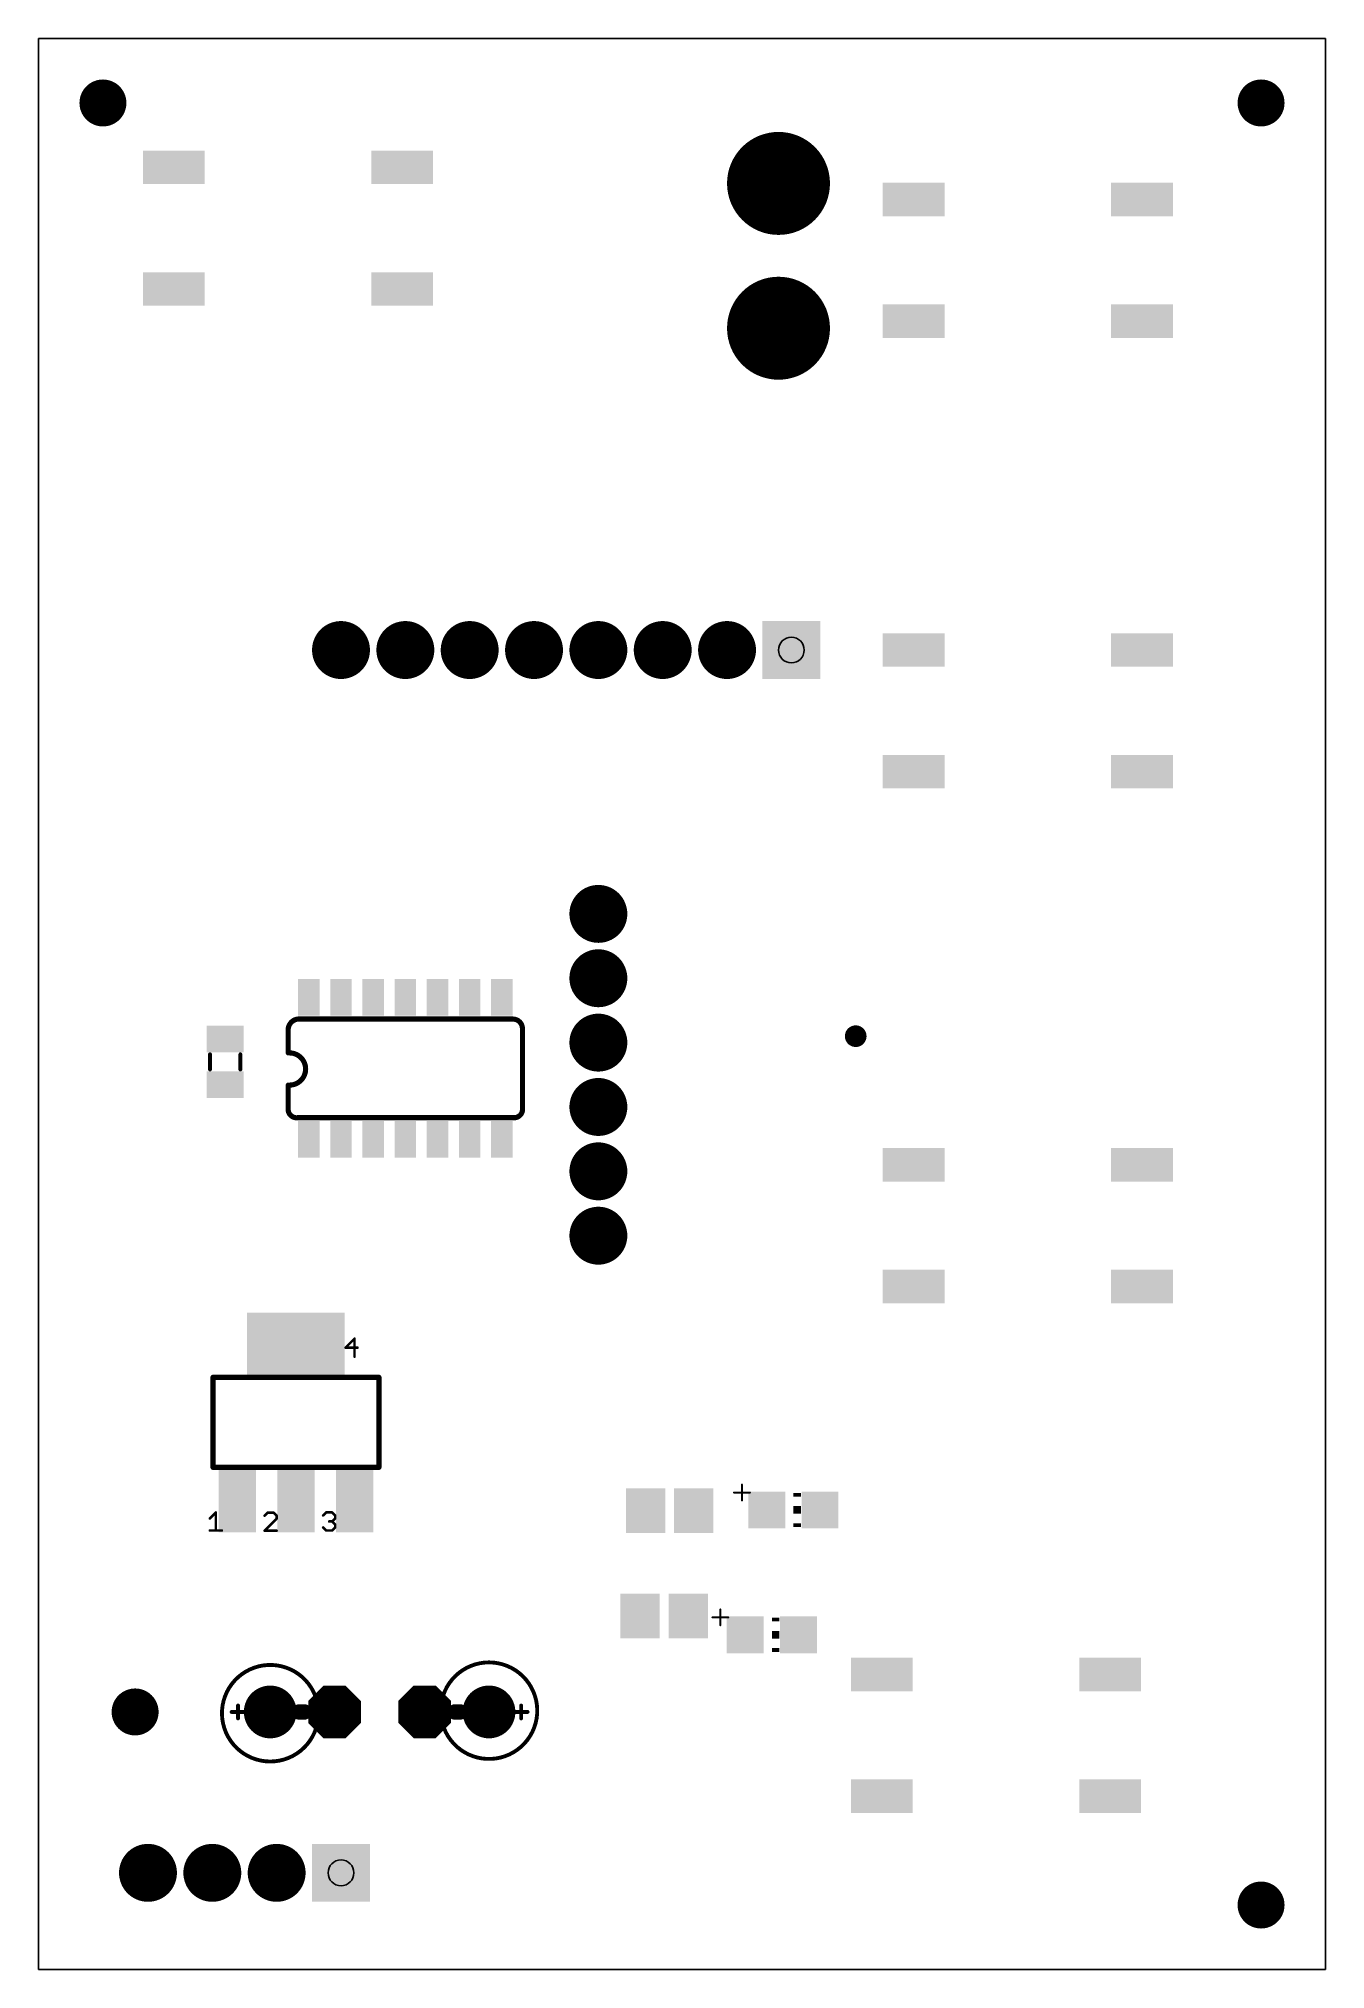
# Model space of a CAD drawing. Extents: x 0 to 50.8, y 0 to 76.2.
import ezdxf

# ---------------------------------------------------------------- set-up
doc = ezdxf.new("R2010")
doc.units = 0
for name, color, linetype in [('17', 82, 'CONTINUOUS'), ('20', 7, 'CONTINUOUS'), ('21', 253, 'CONTINUOUS'), ('29', 253, 'CONTINUOUS'), ('44', 253, 'CONTINUOUS')]:
    doc.layers.add(name, color=color, linetype=linetype)

# ---------------------------------------------------------------- blocks, each defined once
blk = doc.blocks.new('RECT')
blk.add_solid([(-0.5, -0.5), (0.5, -0.5), (-0.5, 0.5), (0.5, 0.5)])
blk = doc.blocks.new('ROUNDP')
at = {"const_width": 0.5}
blk.add_lwpolyline([(0, -0.25, 1), (0, 0.25, 1), (0, -0.25)], format="xyb", dxfattribs=at)
blk = doc.blocks.new('SQUAREP')
blk.add_solid([(-0.5, -0.5), (0.5, -0.5), (-0.5, 0.5), (0.5, 0.5)])
blk = doc.blocks.new('OCTAGONP')
at = {"const_width": 0.5}
blk.add_lwpolyline([(-0.25, -0.1036), (-0.25, 0.1036), (-0.1036, 0.25), (0.1036, 0.25), (0.25, 0.1036), (0.25, -0.1036), (0.1036, -0.25), (-0.1036, -0.25), (-0.25, -0.1036), (-0.25, 0.1036)], dxfattribs=at)
blk = doc.blocks.new('ROUNDV')
at = {"const_width": 0.5}
blk.add_lwpolyline([(0, -0.25, 1), (0, 0.25, 1), (0, -0.25)], format="xyb", dxfattribs=at)

msp = doc.modelspace()

# ---------------------------------------------------------------- linework, layer by layer
at = {"layer": '20'}
for p, q in [((50.8, 76.2), (0, 76.2)), ((0, 76.2), (0, 0)), ((50.8, 0), (50.8, 76.2)), ((0, 0), (50.8, 0))]:
    msp.add_line(p, q, dxfattribs=at)
for centre, radius in [((2.54, 73.66), 0.8), ((48.26, 73.66), 0.8), ((32.258, 36.83), 0.3), ((3.81, 10.16), 0.8), ((48.26, 2.54), 0.8)]:
    msp.add_circle(centre, radius, dxfattribs=at)
at = {"layer": '21'}
for points, const_width in [([(10.2362, 37.5063, 0.4143), (9.8552, 37.0253)], 0.2032), ([(10.2362, 37.5571, 1), (10.2362, 37.4555)], 0.1016), ([(10.242, 37.4558, 1), (10.2304, 37.5568)], 0.1016), ([(19.1008, 37.1253, 0.4144), (18.7198, 37.5063)], 0.2032), ([(18.7198, 37.5571, 1), (18.7198, 37.4555)], 0.1016), ([(18.7198, 37.4555, 1), (18.7198, 37.5571)], 0.1016), ([(9.906, 37.0126, 1), (9.8044, 37.0126)], 0.1016), ([(9.8047, 37.0194, 1), (9.9057, 37.0312)], 0.1016), ([(19.1516, 37.1253, 1), (19.05, 37.1253)], 0.1016), ([(19.05, 37.1253, 1), (19.1516, 37.1253)], 0.1016), ([(6.8041, 36.114, 1), (6.7279, 36.114)], 0.0762), ([(8.0041, 36.114, 1), (7.9279, 36.114)], 0.0762), ([(9.8044, 36.1696, 1), (9.906, 36.1696)], 0.1016), ([(9.906, 34.8996, 1), (9.906, 36.1696)], 0.2032), ([(9.906, 36.2204, 1), (9.906, 36.1188)], 0.1016), ([(6.7279, 35.514, 1), (6.8041, 35.514)], 0.0762), ([(7.9279, 35.514, 1), (8.0041, 35.514)], 0.0762), ([(9.906, 34.8996, 1), (9.8044, 34.8996)], 0.1016), ([(9.906, 34.9504, 1), (9.906, 34.8488)], 0.1016), ([(9.8552, 33.8947, 0.4145), (10.2362, 33.6137)], 0.2032), ([(9.9054, 33.9023, 1), (9.805, 33.8871)], 0.1016), ([(9.8044, 33.8947, 1), (9.906, 33.8947)], 0.1016), ([(10.2362, 33.6645, 1), (10.2362, 33.5629)], 0.1016), ([(10.2438, 33.5635, 1), (10.2286, 33.6639)], 0.1016), ([(18.8198, 33.6137, 0.4142), (19.1008, 33.9947)], 0.2032), ([(18.8122, 33.6639, 1), (18.8274, 33.5635)], 0.1016), ([(18.8198, 33.5629, 1), (18.8198, 33.6645)], 0.1016), ([(19.151, 34.0023, 1), (19.0506, 33.9871)], 0.1016), ([(19.05, 33.9947, 1), (19.1516, 33.9947)], 0.1016), ([(12.0978, 24.5547, 1), (12.1338, 24.5187)], 0.0508), ([(12.1158, 24.5621, 1), (12.1158, 24.5113)], 0.0508), ([(12.4971, 24.8926, 1), (12.4463, 24.8926)], 0.0508), ([(12.4897, 24.8746, 1), (12.4537, 24.9106)], 0.0508), ([(12.5903, 24.5113, 1), (12.5903, 24.5621)], 0.0508), ([(12.4463, 24.1808, 1), (12.4971, 24.1808)], 0.0508), ([(6.9342, 23.368, 1), (6.8326, 23.368)], 0.1016), ([(6.8834, 23.4188, 1), (6.8834, 23.3172)], 0.1016), ([(13.4874, 23.368, 1), (13.3858, 23.368)], 0.1016), ([(13.4366, 23.3172, 1), (13.4366, 23.4188)], 0.1016), ([(6.8834, 19.8628, 1), (6.8834, 19.7612)], 0.1016), ([(6.8326, 19.812, 1), (6.9342, 19.812)], 0.1016), ([(13.3858, 19.812, 1), (13.4874, 19.812)], 0.1016), ([(13.4366, 19.7612, 1), (13.4366, 19.8628)], 0.1016), ([(27.7869, 19.1312, 1), (27.7488, 19.1312)], 0.0381), ([(27.4543, 18.8367, 1), (27.4543, 18.7986)], 0.0381), ([(27.7488, 18.5041, 1), (27.7869, 18.5041)], 0.0381), ([(28.0814, 18.7986, 1), (28.0814, 18.8367)], 0.0381), ([(6.7402, 17.8153, 1), (6.7762, 17.7794)], 0.0508), ([(7.0209, 18.0346, 1), (6.9701, 18.0346)], 0.0508), ([(7.0134, 18.0166, 1), (6.9775, 18.0526)], 0.0508), ([(8.9022, 17.9245, 1), (8.9382, 17.8886)], 0.0508), ([(9.0388, 18.0506, 1), (9.0388, 17.9998)], 0.0508), ([(9.0568, 18.0072, 1), (9.0209, 18.0432)], 0.0508), ([(9.2941, 18.0432, 1), (9.2581, 18.0072)], 0.0508), ([(9.2761, 17.9998, 1), (9.2761, 18.0506)], 0.0508), ([(9.4201, 17.9066, 1), (9.3693, 17.9066)], 0.0508), ([(9.3693, 17.7879, 1), (9.4201, 17.7879)], 0.0508), ([(9.3768, 17.8886, 1), (9.4127, 17.9245)], 0.0508), ([(9.4127, 17.77, 1), (9.3768, 17.8059)], 0.0508), ([(11.2136, 17.9339, 1), (11.2496, 17.898)], 0.0508), ([(11.3502, 18.06, 1), (11.3502, 18.0092)], 0.0508), ([(11.3682, 18.0166, 1), (11.3323, 18.0526)], 0.0508), ([(11.4689, 17.7041, 1), (11.4689, 17.6533)], 0.0508), ([(11.6055, 18.0526, 1), (11.5695, 18.0166)], 0.0508), ([(11.6055, 17.6967, 1), (11.5695, 17.6607)], 0.0508), ([(11.5695, 17.6967, 1), (11.6055, 17.6607)], 0.0508), ([(11.5875, 18.0092, 1), (11.5875, 18.06)], 0.0508), ([(11.5875, 17.6533, 1), (11.5875, 17.7041)], 0.0508), ([(11.7315, 17.916, 1), (11.6807, 17.916)], 0.0508), ([(11.6807, 17.7973, 1), (11.7315, 17.7973)], 0.0508), ([(11.7315, 17.5601, 1), (11.6807, 17.5601)], 0.0508), ([(11.6882, 17.898, 1), (11.7241, 17.9339)], 0.0508), ([(11.7241, 17.7794, 1), (11.6882, 17.8153)], 0.0508), ([(11.6882, 17.5421, 1), (11.7241, 17.578)], 0.0508), ([(6.7582, 17.3482, 1), (6.7582, 17.2974)], 0.0508), ([(6.9701, 17.3228, 1), (7.0209, 17.3228)], 0.0508), ([(7.2327, 17.2974, 1), (7.2327, 17.3482)], 0.0508), ([(8.9022, 17.3314, 1), (8.9382, 17.2954)], 0.0508), ([(8.9202, 17.3388, 1), (8.9202, 17.288)], 0.0508), ([(9.3947, 17.288, 1), (9.3947, 17.3388)], 0.0508), ([(11.2496, 17.4594, 1), (11.2136, 17.4235)], 0.0508), ([(11.3502, 17.3482, 1), (11.3502, 17.2974)], 0.0508), ([(11.3323, 17.3048, 1), (11.3682, 17.3408)], 0.0508), ([(11.5695, 17.3408, 1), (11.6055, 17.3048)], 0.0508), ([(11.5875, 17.2974, 1), (11.5875, 17.3482)], 0.0508), ([(11.6807, 17.4414, 1), (11.7315, 17.4414)], 0.0508), ([(11.7241, 17.4235, 1), (11.6882, 17.4594)], 0.0508), ([(26.6006, 13.9117, 1), (26.6006, 13.8736)], 0.0381), ([(26.9332, 14.2062, 1), (26.8951, 14.2062)], 0.0381), ([(27.2277, 13.8736, 1), (27.2277, 13.9117)], 0.0381), ([(26.8951, 13.5792, 1), (26.9332, 13.5792)], 0.0381), ([(16.002, 9.525, 5.7772), (15.9697, 10.8056)], 0.1524), ([(10.922, 10.795, 5.7772), (10.9543, 9.5144)], 0.1524), ([(10.8865, 10.7813, 1), (10.9575, 10.8087)], 0.0762), ([(15.9335, 10.8175, 1), (16.0059, 10.7937)], 0.0762), ([(7.62, 10.1981, 1), (7.62, 10.1219)], 0.0762), ([(7.9121, 10.414, 1), (7.8359, 10.414)], 0.0762), ([(7.8359, 9.906, 1), (7.9121, 9.906)], 0.0762), ([(8.128, 10.1219, 1), (8.128, 10.1981)], 0.0762), ([(10.287, 10.3124, 1), (10.287, 10.0076)], 0.3048), ([(10.4902, 10.0076, 1), (10.4902, 10.3124)], 0.3048), ([(16.4338, 10.3124, 1), (16.4338, 10.0076)], 0.3048), ([(16.637, 10.0076, 1), (16.637, 10.3124)], 0.3048), ([(18.796, 10.1981, 1), (18.796, 10.1219)], 0.0762), ([(19.0881, 10.414, 1), (19.0119, 10.414)], 0.0762), ([(19.0119, 9.906, 1), (19.0881, 9.906)], 0.0762), ([(19.304, 10.1219, 1), (19.304, 10.1981)], 0.0762), ([(10.9905, 9.5025, 1), (10.9181, 9.5263)], 0.0762), ([(16.0375, 9.5387, 1), (15.9665, 9.5113)], 0.0762)]:
    msp.add_lwpolyline(points, format="xyb", dxfattribs=dict(at, const_width=const_width))
for points, const_width in [([(18.7198, 37.5063), (10.2362, 37.5063)], 0.2032), ([(9.8552, 37.0126), (9.8552, 36.1696)], 0.2032), ([(19.1008, 33.9947), (19.1008, 37.1253)], 0.2032), ([(6.766, 36.114), (6.766, 35.514)], 0.1524), ([(7.966, 36.114), (7.966, 35.514)], 0.1524), ([(9.8552, 33.8947), (9.8552, 34.8996)], 0.2032), ([(10.2362, 33.6137), (18.8198, 33.6137)], 0.2032), ([(12.4717, 24.8926), (12.1158, 24.5367)], 0.1016), ([(12.1158, 24.5367), (12.5903, 24.5367)], 0.1016), ([(12.4717, 24.1808), (12.4717, 24.8926)], 0.1016), ([(6.8834, 19.812), (6.8834, 23.368)], 0.2032), ([(6.8834, 23.368), (13.4366, 23.368)], 0.2032), ([(13.4366, 23.368), (13.4366, 19.812)], 0.2032), ([(13.4366, 19.812), (6.8834, 19.812)], 0.2032), ([(27.7678, 18.5041), (27.7678, 19.1312)], 0.0762), ([(27.4543, 18.8177), (28.0814, 18.8177)], 0.0762), ([(6.7582, 17.7973), (6.9955, 18.0346)], 0.1016), ([(6.9955, 18.0346), (6.9955, 17.3228)], 0.1016), ([(9.0388, 18.0252), (8.9202, 17.9066)], 0.1016), ([(8.9202, 17.3134), (9.3947, 17.7879)], 0.1016), ([(9.2761, 18.0252), (9.0388, 18.0252)], 0.1016), ([(9.3947, 17.9066), (9.2761, 18.0252)], 0.1016), ([(9.3947, 17.7879), (9.3947, 17.9066)], 0.1016), ([(11.2316, 17.916), (11.3502, 18.0346)], 0.1016), ([(11.3502, 18.0346), (11.5875, 18.0346)], 0.1016), ([(11.5875, 17.6787), (11.4689, 17.6787)], 0.1016), ([(11.5875, 18.0346), (11.7061, 17.916)], 0.1016), ([(11.7061, 17.7973), (11.5875, 17.6787)], 0.1016), ([(11.5875, 17.6787), (11.7061, 17.5601)], 0.1016), ([(11.7061, 17.916), (11.7061, 17.7973)], 0.1016), ([(11.7061, 17.5601), (11.7061, 17.4414)], 0.1016), ([(6.7582, 17.3228), (7.2327, 17.3228)], 0.1016), ([(9.3947, 17.3134), (8.9202, 17.3134)], 0.1016), ([(11.3502, 17.3228), (11.2316, 17.4414)], 0.1016), ([(11.5875, 17.3228), (11.3502, 17.3228)], 0.1016), ([(11.7061, 17.4414), (11.5875, 17.3228)], 0.1016), ([(26.6006, 13.8927), (27.2277, 13.8927)], 0.0762), ([(26.9141, 13.5792), (26.9141, 14.2062)], 0.0762), ([(7.62, 10.16), (8.128, 10.16)], 0.1524), ([(7.874, 9.906), (7.874, 10.414)], 0.1524), ([(10.287, 10.16), (10.4902, 10.16)], 0.6096), ([(16.637, 10.16), (16.4338, 10.16)], 0.6096), ([(19.304, 10.16), (18.796, 10.16)], 0.1524), ([(19.05, 10.414), (19.05, 9.906)], 0.1524)]:
    msp.add_lwpolyline(points, dxfattribs=dict(at, const_width=const_width))
at = {"layer": '29'}
for points, const_width in [([(2.54, 73.1965, 1), (2.54, 74.1235, 1), (2.54, 73.1965)], 0.927), ([(48.26, 73.1965, 1), (48.26, 74.1235, 1), (48.26, 73.1965)], 0.927), ([(32.258, 36.6165, 1), (32.258, 37.0435, 1), (32.258, 36.6165)], 0.427), ([(3.81, 9.6965, 1), (3.81, 10.6235, 1), (3.81, 9.6965)], 0.927), ([(48.26, 2.0765, 1), (48.26, 3.0035, 1), (48.26, 2.0765)], 0.927)]:
    msp.add_lwpolyline(points, format="xyb", dxfattribs=dict(at, const_width=const_width))
at = {"layer": '44'}
for centre, radius in [((29.21, 70.485), 0.7), ((29.21, 64.77), 0.65), ((11.938, 52.07), 0.508), ((14.478, 52.07), 0.508), ((17.018, 52.07), 0.508), ((19.558, 52.07), 0.508), ((22.098, 52.07), 0.508), ((24.638, 52.07), 0.508), ((27.178, 52.07), 0.508), ((29.718, 52.07), 0.508), ((22.098, 41.656), 0.508), ((22.098, 39.116), 0.508), ((22.098, 36.576), 0.508), ((22.098, 34.036), 0.508), ((22.098, 31.496), 0.508), ((22.098, 28.956), 0.508), ((9.144, 10.16), 0.4064), ((11.684, 10.16), 0.4064), ((15.24, 10.16), 0.4064), ((17.78, 10.16), 0.4064), ((4.318, 3.81), 0.508), ((6.858, 3.81), 0.508), ((9.398, 3.81), 0.508), ((11.938, 3.81), 0.508)]:
    msp.add_circle(centre, radius, dxfattribs=at)

# ---------------------------------------------------------------- block references
at = {"layer": '17'}
for name, p, xscale, yscale, rotation in [('ROUNDP', (11.938, 52.07), 2.032, 2.032, 270), ('ROUNDP', (11.938, 52.07), 2.032, 2.032, 270), ('ROUNDP', (14.478, 52.07), 2.032, 2.032, 270), ('ROUNDP', (14.478, 52.07), 2.032, 2.032, 270), ('ROUNDP', (17.018, 52.07), 2.032, 2.032, 270), ('ROUNDP', (17.018, 52.07), 2.032, 2.032, 270), ('ROUNDP', (19.558, 52.07), 2.032, 2.032, 270), ('ROUNDP', (19.558, 52.07), 2.032, 2.032, 270), ('ROUNDP', (22.098, 52.07), 2.032, 2.032, 270), ('ROUNDP', (22.098, 52.07), 2.032, 2.032, 270), ('ROUNDP', (24.638, 52.07), 2.032, 2.032, 270), ('ROUNDP', (24.638, 52.07), 2.032, 2.032, 270), ('ROUNDP', (27.178, 52.07), 2.032, 2.032, 270), ('ROUNDP', (27.178, 52.07), 2.032, 2.032, 270), ('SQUAREP', (29.718, 52.07), 2.032, 2.032, 270), ('SQUAREP', (29.718, 52.07), 2.032, 2.032, 270), ('OCTAGONP', (15.24, 10.16), 1.8288, 1.8288, 180), ('OCTAGONP', (15.24, 10.16), 1.8288, 1.8288, 180), ('ROUNDP', (17.78, 10.16), 1.8288, 1.8288, 180), ('ROUNDP', (17.78, 10.16), 1.8288, 1.8288, 180), ('ROUNDP', (4.318, 3.81), 2.032, 2.032, 270), ('ROUNDP', (4.318, 3.81), 2.032, 2.032, 270), ('ROUNDP', (6.858, 3.81), 2.032, 2.032, 270), ('ROUNDP', (6.858, 3.81), 2.032, 2.032, 270), ('ROUNDP', (9.398, 3.81), 2.032, 2.032, 270), ('ROUNDP', (9.398, 3.81), 2.032, 2.032, 270), ('SQUAREP', (11.938, 3.81), 2.032, 2.032, 270), ('SQUAREP', (11.938, 3.81), 2.032, 2.032, 270)]:
    msp.add_blockref(name, p, dxfattribs=dict(at, xscale=xscale, yscale=yscale, rotation=rotation))
for name, p, xscale, yscale in [('ROUNDP', (22.098, 41.656), 2.032, 2.032), ('ROUNDP', (22.098, 41.656), 2.032, 2.032), ('ROUNDP', (22.098, 39.116), 2.032, 2.032), ('ROUNDP', (22.098, 39.116), 2.032, 2.032), ('ROUNDP', (22.098, 36.576), 2.032, 2.032), ('ROUNDP', (22.098, 36.576), 2.032, 2.032), ('ROUNDP', (22.098, 34.036), 2.032, 2.032), ('ROUNDP', (22.098, 34.036), 2.032, 2.032), ('ROUNDP', (22.098, 31.496), 2.032, 2.032), ('ROUNDP', (22.098, 31.496), 2.032, 2.032), ('ROUNDP', (22.098, 28.956), 2.032, 2.032), ('ROUNDP', (22.098, 28.956), 2.032, 2.032), ('ROUNDP', (9.144, 10.16), 1.8288, 1.8288), ('ROUNDP', (9.144, 10.16), 1.8288, 1.8288), ('OCTAGONP', (11.684, 10.16), 1.8288, 1.8288), ('OCTAGONP', (11.684, 10.16), 1.8288, 1.8288)]:
    msp.add_blockref(name, p, dxfattribs=dict(at, xscale=xscale, yscale=yscale))
at = {"layer": '21', "yscale": 0.3, "rotation": 270}
for p, xscale in [((29.9502, 18.7315), 0.15), ((29.9502, 18.1315), 0.3), ((29.9502, 17.5315), 0.15), ((29.0965, 13.8066), 0.15), ((29.0965, 13.2066), 0.3), ((29.0965, 12.6066), 0.15)]:
    msp.add_blockref('RECT', p, dxfattribs=dict(at, xscale=xscale))
at = {"layer": '29'}
for name, p, xscale, yscale in [('ROUNDV', (29.21, 70.485), 4.064, 4.064), ('RECT', (5.334, 71.12), 2.4384, 1.3208), ('RECT', (14.351, 71.12), 2.4384, 1.3208), ('RECT', (34.544, 69.85), 2.4384, 1.3208), ('RECT', (43.561, 69.85), 2.4384, 1.3208), ('RECT', (5.334, 66.3194), 2.4384, 1.3208), ('RECT', (14.351, 66.3194), 2.4384, 1.3208), ('ROUNDV', (29.21, 64.77), 4.064, 4.064), ('RECT', (34.544, 65.0494), 2.4384, 1.3208), ('RECT', (43.561, 65.0494), 2.4384, 1.3208), ('RECT', (34.544, 52.07), 2.4384, 1.3208), ('RECT', (43.561, 52.07), 2.4384, 1.3208), ('RECT', (34.544, 47.2694), 2.4384, 1.3208), ('RECT', (43.561, 47.2694), 2.4384, 1.3208), ('ROUNDP', (22.098, 41.656), 2.286, 2.286), ('ROUNDP', (22.098, 39.116), 2.286, 2.286), ('RECT', (10.668, 38.36), 0.854, 1.454), ('RECT', (11.938, 38.36), 0.854, 1.454), ('RECT', (13.208, 38.36), 0.854, 1.454), ('RECT', (14.478, 38.36), 0.854, 1.454), ('RECT', (15.748, 38.36), 0.854, 1.454), ('RECT', (17.018, 38.36), 0.854, 1.454), ('RECT', (18.288, 38.36), 0.854, 1.454), ('ROUNDP', (22.098, 36.576), 2.286, 2.286), ('ROUNDP', (22.098, 34.036), 2.286, 2.286), ('RECT', (10.668, 32.76), 0.854, 1.454), ('RECT', (11.938, 32.76), 0.854, 1.454), ('RECT', (13.208, 32.76), 0.854, 1.454), ('RECT', (14.478, 32.76), 0.854, 1.454), ('RECT', (15.748, 32.76), 0.854, 1.454), ('RECT', (17.018, 32.76), 0.854, 1.454), ('RECT', (18.288, 32.76), 0.854, 1.454), ('ROUNDP', (22.098, 31.496), 2.286, 2.286), ('RECT', (34.544, 31.75), 2.4384, 1.3208), ('RECT', (43.561, 31.75), 2.4384, 1.3208), ('ROUNDP', (22.098, 28.956), 2.286, 2.286), ('RECT', (34.544, 26.9494), 2.4384, 1.3208), ('RECT', (43.561, 26.9494), 2.4384, 1.3208), ('RECT', (10.16, 24.689), 3.854, 2.454), ('RECT', (7.8486, 18.4912), 1.4732, 2.4892), ('RECT', (10.16, 18.4912), 1.4732, 2.4892), ('RECT', (12.4714, 18.4912), 1.4732, 2.4892), ('RECT', (23.9642, 18.1021), 1.554, 1.754), ('RECT', (25.8642, 18.1021), 1.554, 1.754), ('RECT', (23.7467, 13.9485), 1.554, 1.754), ('RECT', (25.6467, 13.9485), 1.554, 1.754), ('RECT', (33.2906, 11.6389), 2.4384, 1.3208), ('RECT', (42.3076, 11.6389), 2.4384, 1.3208), ('ROUNDP', (9.144, 10.16), 2.0828, 2.0828), ('OCTAGONP', (11.684, 10.16), 2.0828, 2.0828), ('RECT', (33.2906, 6.8383), 2.4384, 1.3208), ('RECT', (42.3076, 6.8383), 2.4384, 1.3208)]:
    msp.add_blockref(name, p, dxfattribs=dict(at, xscale=xscale, yscale=yscale))
for name, p, xscale, yscale, rotation in [('ROUNDP', (11.938, 52.07), 2.286, 2.286, 270), ('ROUNDP', (14.478, 52.07), 2.286, 2.286, 270), ('ROUNDP', (17.018, 52.07), 2.286, 2.286, 270), ('ROUNDP', (19.558, 52.07), 2.286, 2.286, 270), ('ROUNDP', (22.098, 52.07), 2.286, 2.286, 270), ('ROUNDP', (24.638, 52.07), 2.286, 2.286, 270), ('ROUNDP', (27.178, 52.07), 2.286, 2.286, 270), ('SQUAREP', (29.718, 52.07), 2.286, 2.286, 270), ('RECT', (7.366, 36.714), 1.054, 1.454, 270), ('RECT', (7.366, 34.914), 1.054, 1.454, 270), ('RECT', (28.7502, 18.1315), 1.454, 1.454, 270), ('RECT', (30.8502, 18.1315), 1.454, 1.454, 270), ('RECT', (27.8965, 13.2066), 1.454, 1.454, 270), ('RECT', (29.9965, 13.2066), 1.454, 1.454, 270), ('OCTAGONP', (15.24, 10.16), 2.0828, 2.0828, 180), ('ROUNDP', (17.78, 10.16), 2.0828, 2.0828, 180), ('ROUNDP', (4.318, 3.81), 2.286, 2.286, 270), ('ROUNDP', (6.858, 3.81), 2.286, 2.286, 270), ('ROUNDP', (9.398, 3.81), 2.286, 2.286, 270), ('SQUAREP', (11.938, 3.81), 2.286, 2.286, 270)]:
    msp.add_blockref(name, p, dxfattribs=dict(at, xscale=xscale, yscale=yscale, rotation=rotation))

doc.saveas('drawing.dxf')
